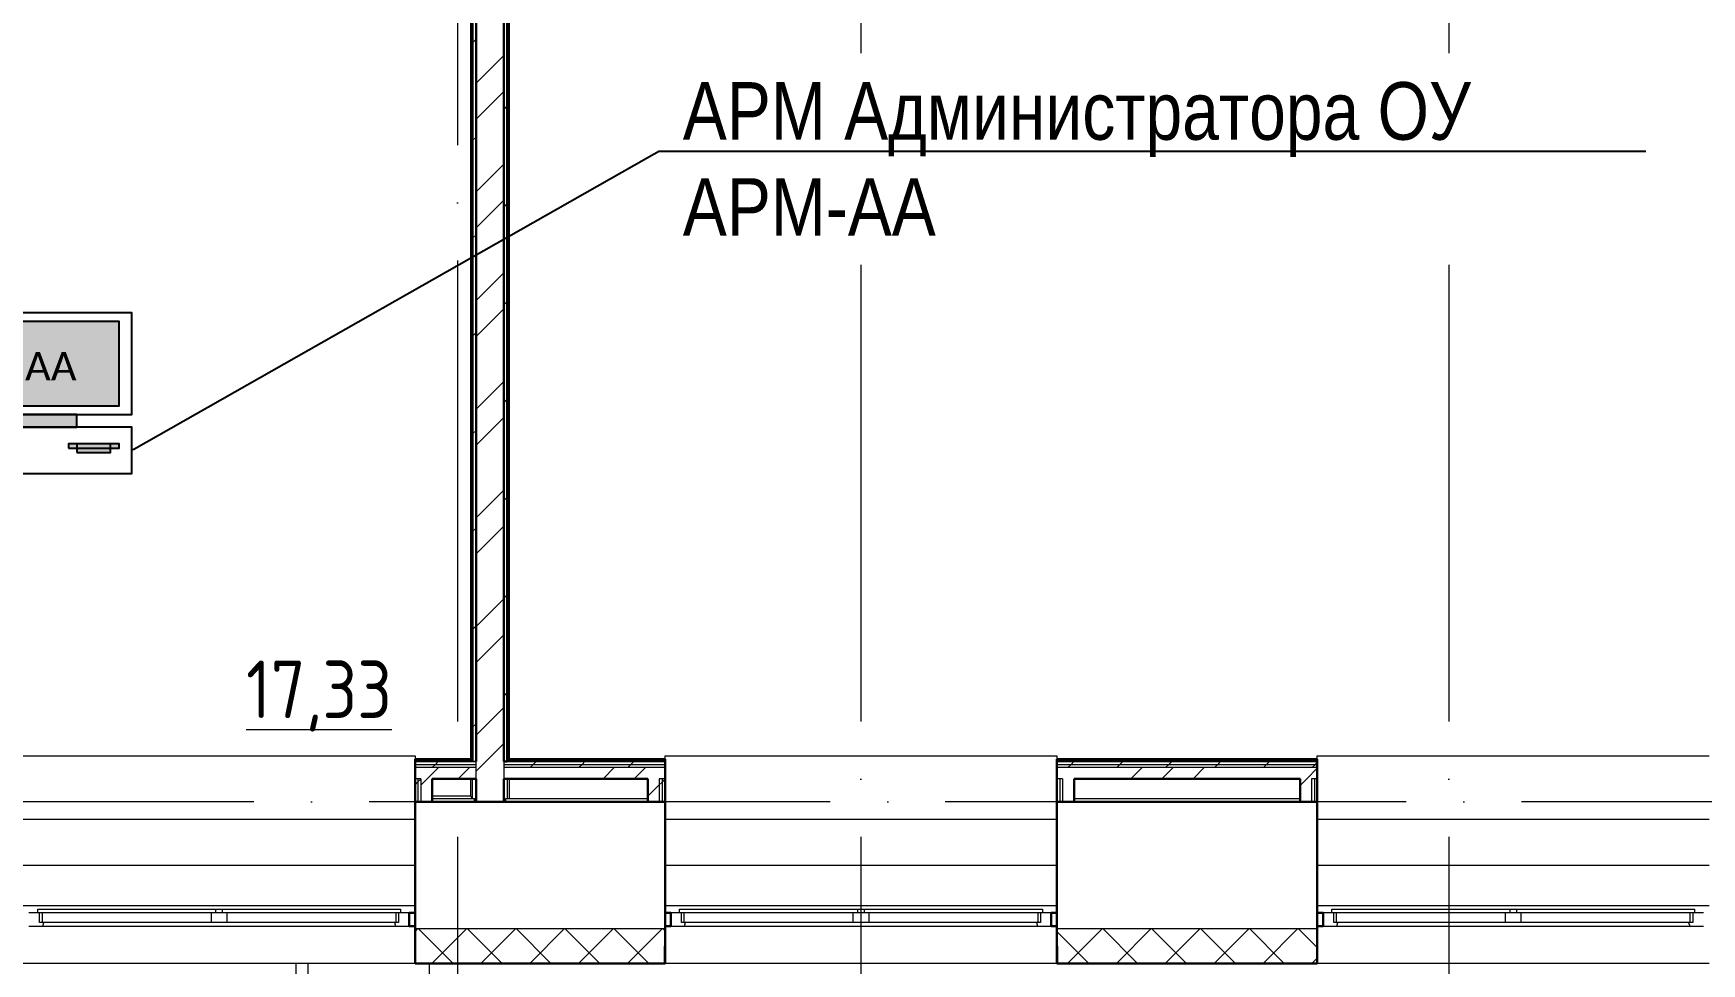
# Model space of a CAD drawing. Header units: millimetres. Extents: x -695119 to 412940, y -249585 to 622758.
# Drawn here: x 291100 to 298338, y 59610 to 63646 of the extents above; entities that cross this region are included whole.
import ezdxf
from ezdxf import colors
from ezdxf.entities.mleader import LeaderData, LeaderLine
from ezdxf.math import Vec2, Vec3

# ---------------------------------------------------------------- set-up
doc = ezdxf.new("R2010")
doc.units = ezdxf.units.MM
doc.linetypes.add('ADSK_Линия сетки', pattern=[25, 20, -2.5, 0, -2.5])
for name, color, linetype, lineweight in [('_ Окна', 252, 'Continuous', 30), ('PDF _Геометрия', 8, 'Continuous', 9), ('Марки помещений', 8, 'Continuous', 20), ('Ограждение', 8, 'Continuous', 9), ('Окна', 252, 'Continuous', 9), ('Оси', 252, 'Continuous', 9), ('Стены внутренние', 252, 'Continuous', 18), ('Стены наружные', 252, 'Continuous', 18), ('Стены штриховка', 7, 'Continuous', 9), ('ТХ Текст', 251, 'Continuous', 0)]:
    doc.layers.add(name, color=color, linetype=linetype, lineweight=lineweight)
doc.layers.add('_19D-Телекоммуникационные шкафы', color=7, linetype='Continuous')
doc.layers.add('PDF _Текст', color=7, linetype='Continuous')
doc.layers.add('PDF _Сплошная заливка', color=7, linetype='Continuous', true_color=0xffffff)
doc.styles.add('GOST Common_2', font='', dxfattribs={"width": 0.9, "height": 250})
doc.styles.add('Mipgost_5', font='', dxfattribs={"height": 250})
doc.styles.add('PDF Calibri', font='calibri.ttf')
doc.styles.get('GOST Common_2').set_extended_font_data('GOST type B')
doc.styles.get('Mipgost_5').set_extended_font_data('Mipgost')

# ---------------------------------------------------------------- blocks, each defined once
blk = doc.blocks.new('АА')
at = {"layer": 'PDF _Сплошная заливка', "true_color": 0xffffff, "transparency": 33554559}
blk.add_hatch(color=7, dxfattribs=at).paths.add_polyline_path([(218996.3, 88656.2), (219638.4, 88656.2), (219638.4, 89023), (218996.3, 89023)])
at = {"layer": 'PDF _Сплошная заливка', "transparency": 33554559}
for points in [[(219179.8, 88564.5), (219454.9, 88564.5), (219454.9, 88619.5), (219179.8, 88619.5)], [(219418.3, 88472.8), (219638.4, 88472.8), (219638.4, 88491.2), (219418.3, 88491.2)], [(219454.9, 88454.5), (219601.7, 88454.5), (219601.7, 88491.2), (219454.9, 88491.2)]]:
    blk.add_hatch(color=5, dxfattribs=at).paths.add_polyline_path(points)
at = {"layer": 'PDF _Геометрия', "color": 5, "lineweight": 25}
for points in [[(218959.7, 88619.5), (219693.4, 88619.5), (219693.4, 89059.6), (218959.7, 89059.6)], [(218996.3, 88656.2), (219638.4, 88656.2), (219638.4, 89023), (218996.3, 89023)], [(219179.8, 88564.5), (219454.9, 88564.5), (219454.9, 88619.5), (219179.8, 88619.5)], [(218959.7, 88362.8), (219693.4, 88362.8), (219693.4, 88564.5), (218959.7, 88564.5)], [(219418.3, 88472.8), (219638.4, 88472.8), (219638.4, 88491.2), (219418.3, 88491.2)], [(219454.9, 88454.5), (219601.7, 88454.5), (219601.7, 88491.2), (219454.9, 88491.2)]]:
    blk.add_lwpolyline(points, close=True, dxfattribs=at)
at = {"layer": 'PDF _Текст', "color": 251, "insert": (219230.2, 88766.6), "char_height": 124.16, "attachment_point": 7, "style": 'PDF Calibri'}
blk.add_mtext('АА', dxfattribs=at)
blk = doc.blocks.new('план Новый корпус (не печатать) 2$0$_Dot')
at = {"color": 251, "linetype": 'ByBlock', "lineweight": -2}
blk.add_line((-0.5, 0), (-1, 0), dxfattribs=at)
at = {"color": 251, "linetype": 'ByBlock', "const_width": 0.5}
blk.add_lwpolyline([(-0.25, 0, 1), (0.25, 0, 1)], format="xyb", close=True, dxfattribs=at)
blk = doc.blocks.new('план 2 этажа')
at = {"layer": '_ Окна', "color": 251, "lineweight": 18, "true_color": 0x636466}
for p, q in [((291118.8, 59829.6), (291080.8, 59829.6)), ((291126.8, 59788.6), (291126.8, 59829.6)), ((292684.8, 59829.6), (292684.8, 59788.6)), ((292730.8, 59829.6), (292692.8, 59829.6)), ((292730.8, 59771.6), (292730.8, 59829.6)), ((293903.8, 59829.6), (293865.8, 59829.6)), ((293865.8, 59829.6), (293865.8, 59771.6)), ((293911.8, 59788.6), (293911.8, 59829.6)), ((295469.8, 59829.6), (295469.8, 59788.6)), ((295515.8, 59829.6), (295477.8, 59829.6)), ((295515.8, 59771.6), (295515.8, 59829.6)), ((296733.8, 59829.6), (296695.8, 59829.6)), ((296695.8, 59829.6), (296695.8, 59771.6)), ((296741.8, 59788.6), (296741.8, 59829.6)), ((298299.8, 59829.6), (298299.8, 59788.6)), ((298345.8, 59829.6), (298307.8, 59829.6)), ((291080.8, 59771.6), (291140.3, 59771.6)), ((291138.8, 59788.6), (291126.8, 59788.6)), ((291140.3, 59771.6), (291144.8, 59788.6)), ((292666.8, 59788.6), (292671.4, 59771.6)), ((292671.4, 59771.6), (292730.8, 59771.6)), ((292684.8, 59788.6), (292672.8, 59788.6)), ((293865.8, 59771.6), (293925.3, 59771.6)), ((293923.8, 59788.6), (293911.8, 59788.6)), ((293925.3, 59771.6), (293929.8, 59788.6)), ((295451.8, 59788.6), (295456.4, 59771.6)), ((295456.4, 59771.6), (295515.8, 59771.6)), ((295469.8, 59788.6), (295457.8, 59788.6)), ((296695.8, 59771.6), (296755.3, 59771.6)), ((296753.8, 59788.6), (296741.8, 59788.6)), ((296755.3, 59771.6), (296759.8, 59788.6)), ((298281.8, 59788.6), (298286.4, 59771.6)), ((298286.4, 59771.6), (298345.8, 59771.6)), ((298299.8, 59788.6), (298287.8, 59788.6))]:
    blk.add_line(p, q, dxfattribs=at)
at = {"layer": '_ Окна', "color": 251, "true_color": 0x636466}
for p, q in [((292755.8, 59829.6), (292730.8, 59829.6)), ((292730.8, 59829.6), (292730.8, 59771.6)), ((293865.8, 59829.6), (293840.8, 59829.6)), ((293865.8, 59771.6), (293865.8, 59829.6)), ((295540.8, 59829.6), (295515.8, 59829.6)), ((295515.8, 59829.6), (295515.8, 59771.6)), ((296695.8, 59829.6), (296670.8, 59829.6)), ((296695.8, 59771.6), (296695.8, 59829.6)), ((292730.8, 59771.6), (292755.8, 59771.6)), ((293840.8, 59771.6), (293865.8, 59771.6)), ((295515.8, 59771.6), (295540.8, 59771.6)), ((296670.8, 59771.6), (296695.8, 59771.6))]:
    blk.add_line(p, q, dxfattribs=at)
at = {"layer": 'Ограждение', "color": 251, "true_color": 0x636466}
for p, q in [((292995.8, 66286.6), (292995.8, 60496.6)), ((293165.8, 60496.6), (293165.8, 66286.6)), ((291055.8, 60511.6), (292755.8, 60511.6)), ((292755.8, 60511.6), (292755.8, 60496.6)), ((293840.8, 60496.6), (293840.8, 60511.6)), ((293840.8, 60511.6), (295540.8, 60511.6)), ((295540.8, 60511.6), (295540.8, 60496.6)), ((296670.8, 60496.6), (296670.8, 60511.6)), ((296670.8, 60511.6), (298370.8, 60511.6)), ((292995.8, 60411.6), (292995.8, 60336.6)), ((293005.8, 60326.6), (293005.8, 60411.6)), ((293155.8, 60411.6), (293155.8, 60326.5)), ((293165.8, 60326.6), (293165.8, 60411.6)), ((292995.8, 60336.6), (292830.8, 60336.6)), ((292995.8, 60336.6), (293005.8, 60326.6)), ((291055.8, 60236.6), (292755.8, 60236.6)), ((293840.8, 60236.6), (295540.8, 60236.6)), ((296670.8, 60236.6), (298370.8, 60236.6)), ((291055.8, 60036.6), (292755.8, 60036.6)), ((293840.8, 60036.6), (295540.8, 60036.6)), ((296670.8, 60036.6), (298370.8, 60036.6)), ((291055.8, 59861.6), (292755.8, 59861.6)), ((293840.8, 59861.6), (295540.8, 59861.6)), ((296670.8, 59861.6), (298370.8, 59861.6))]:
    blk.add_line(p, q, dxfattribs=at)
at = {"layer": 'Окна', "color": 251, "true_color": 0x636466}
for p, q in [((291118.8, 59846.6), (291890.8, 59846.6)), ((291118.8, 59829.6), (291118.8, 59846.6)), ((291890.8, 59829.6), (291118.8, 59829.6)), ((291138.8, 59788.6), (291138.8, 59829.6)), ((291870.8, 59829.6), (291870.8, 59788.6)), ((291890.8, 59846.6), (291920.8, 59846.6)), ((291890.8, 59846.6), (291890.8, 59829.6)), ((291920.8, 59829.6), (291890.8, 59829.6)), ((291920.8, 59846.6), (292692.8, 59846.6)), ((291920.8, 59829.6), (291920.8, 59846.6)), ((292692.8, 59829.6), (291920.8, 59829.6)), ((291940.8, 59788.6), (291940.8, 59829.6)), ((292672.8, 59829.6), (292672.8, 59788.6)), ((292692.8, 59846.6), (292692.8, 59829.6)), ((293903.8, 59846.6), (294675.8, 59846.6)), ((293903.8, 59829.6), (293903.8, 59846.6)), ((294675.8, 59829.6), (293903.8, 59829.6)), ((293923.8, 59788.6), (293923.8, 59829.6)), ((294655.8, 59829.6), (294655.8, 59788.6)), ((294675.8, 59846.6), (294705.8, 59846.6)), ((294675.8, 59846.6), (294675.8, 59829.6)), ((294705.8, 59829.6), (294675.8, 59829.6)), ((294705.8, 59846.6), (295477.8, 59846.6)), ((294705.8, 59829.6), (294705.8, 59846.6)), ((295477.8, 59829.6), (294705.8, 59829.6)), ((294725.8, 59788.6), (294725.8, 59829.6)), ((295457.8, 59829.6), (295457.8, 59788.6)), ((295477.8, 59846.6), (295477.8, 59829.6)), ((296733.8, 59846.6), (297505.8, 59846.6)), ((296733.8, 59829.6), (296733.8, 59846.6)), ((297505.8, 59829.6), (296733.8, 59829.6)), ((296753.8, 59788.6), (296753.8, 59829.6)), ((297485.8, 59829.6), (297485.8, 59788.6)), ((297505.8, 59846.6), (297535.8, 59846.6)), ((297505.8, 59846.6), (297505.8, 59829.6)), ((297535.8, 59829.6), (297505.8, 59829.6)), ((297535.8, 59846.6), (298307.8, 59846.6)), ((297535.8, 59829.6), (297535.8, 59846.6)), ((298307.8, 59829.6), (297535.8, 59829.6)), ((297555.8, 59788.6), (297555.8, 59829.6)), ((298287.8, 59829.6), (298287.8, 59788.6)), ((298307.8, 59846.6), (298307.8, 59829.6)), ((291870.8, 59788.6), (291138.8, 59788.6)), ((291140.3, 59771.6), (292671.4, 59771.6)), ((291940.8, 59788.6), (291870.8, 59788.6)), ((292672.8, 59788.6), (291940.8, 59788.6)), ((294655.8, 59788.6), (293923.8, 59788.6)), ((293925.3, 59771.6), (295456.4, 59771.6)), ((294725.8, 59788.6), (294655.8, 59788.6)), ((295457.8, 59788.6), (294725.8, 59788.6)), ((297485.8, 59788.6), (296753.8, 59788.6)), ((296755.3, 59771.6), (298286.4, 59771.6)), ((297555.8, 59788.6), (297485.8, 59788.6)), ((298287.8, 59788.6), (297555.8, 59788.6))]:
    blk.add_line(p, q, dxfattribs=at)
at = {"layer": 'Оси', "color": 251, "linetype": 'ADSK_Линия сетки', "ltscale": 100, "true_color": 0x636466}
for p, q in [((292940.8, 112662.3), (292940.8, 46685.5)), ((294690.8, 112662.3), (294690.8, 46685.5)), ((297240.8, 112662.3), (297240.8, 46685.5)), ((332058.1, 60311.6), (255118.5, 60311.6))]:
    blk.add_line(p, q, dxfattribs=at)
at = {"layer": 'Стены внутренние', "color": 251, "lineweight": 30, "true_color": 0x636466}
for p, q in [((292755.8, 60311.6), (292755.8, 59609.6)), ((293020.8, 60311.6), (292830.8, 60311.6)), ((293765.8, 60311.6), (293140.8, 60311.6)), ((293840.8, 59609.6), (293840.8, 60311.6)), ((295540.8, 60311.6), (295540.8, 59609.6)), ((296595.8, 60311.6), (295615.8, 60311.6)), ((296670.8, 59609.6), (296670.8, 60311.6)), ((292755.8, 59609.6), (293840.8, 59609.6)), ((295540.8, 59609.6), (296670.8, 59609.6))]:
    blk.add_line(p, q, dxfattribs=at)
at = {"layer": 'Стены внутренние', "color": 251, "true_color": 0x636466}
for p, q in [((292755.8, 59761.6), (293840.8, 59761.6)), ((295540.8, 59761.6), (296670.8, 59761.6)), ((292755.8, 59609.6), (291055.8, 59609.6)), ((292240.8, 52731.1), (292240.8, 59609.6)), ((292290.8, 59609.6), (292290.8, 52731.1)), ((292817.8, 59609.6), (292817.8, 52731.1)), ((295540.8, 59609.6), (293840.8, 59609.6)), ((298370.8, 59609.6), (296670.8, 59609.6))]:
    blk.add_line(p, q, dxfattribs=at)
at = {"layer": 'Стены внутренние', "color": 251, "linetype": 'Continuous', "lineweight": 9, "true_color": 0x636466}
for p, q in [((292755.8, 59749.2), (292768.3, 59761.6)), ((292919.9, 59611.6), (292769.9, 59761.6)), ((292830.4, 59611.6), (292980.4, 59761.6)), ((293132, 59611.6), (292982, 59761.6)), ((293042.5, 59611.6), (293192.5, 59761.6)), ((293344.1, 59611.6), (293194.1, 59761.6)), ((293254.7, 59611.6), (293404.7, 59761.6)), ((293556.3, 59611.6), (293406.3, 59761.6)), ((293466.8, 59611.6), (293616.8, 59761.6)), ((293768.4, 59611.6), (293618.4, 59761.6)), ((293678.9, 59611.6), (293828.9, 59761.6)), ((293840.8, 59751.3), (293830.5, 59761.6)), ((295566.8, 59722.4), (295540.8, 59748.4)), ((295677.6, 59611.6), (295566.8, 59722.4)), ((295588.1, 59611.6), (295738.1, 59761.6)), ((295889.7, 59611.6), (295739.7, 59761.6)), ((295800.3, 59611.6), (295950.3, 59761.6)), ((296101.8, 59611.6), (295951.8, 59761.6)), ((296012.4, 59611.6), (296162.4, 59761.6)), ((296314, 59611.6), (296164, 59761.6)), ((296224.5, 59611.6), (296374.5, 59761.6)), ((296526.1, 59611.6), (296376.1, 59761.6)), ((296436.7, 59611.6), (296586.7, 59761.6)), ((296668.8, 59681.1), (296588.2, 59761.6)), ((293017.2, 59609.6), (293016.1, 59611.6)), ((295832.8, 59609.6), (295831.7, 59611.6)), ((296046.8, 59611.6), (296045.6, 59609.6)), ((296648.8, 59611.6), (296668.8, 59631.7))]:
    blk.add_line(p, q, dxfattribs=at)
at = {"layer": 'Стены наружные', "color": 251, "lineweight": 30, "true_color": 0x636466}
for p, q in [((293140.8, 66431.6), (293140.8, 60486.6)), ((293020.8, 60486.6), (293020.8, 66311.6)), ((293000.8, 66291.6), (293000.8, 60496.6)), ((293005.8, 66296.6), (293005.8, 60491.6)), ((293155.8, 60491.6), (293155.8, 66296.6)), ((293160.8, 60496.6), (293160.8, 66291.6)), ((292755.8, 60496.6), (292755.8, 60311.6)), ((293000.8, 60496.6), (292755.8, 60496.6)), ((293005.8, 60491.6), (293000.8, 60491.6)), ((293140.8, 60486.6), (293155.8, 60486.6)), ((293155.8, 60486.6), (293140.8, 60486.6)), ((293840.8, 60496.6), (293160.8, 60496.6)), ((293840.8, 60311.6), (293840.8, 60496.6)), ((296670.8, 60496.6), (295540.8, 60496.6)), ((295540.8, 60496.6), (295540.8, 60311.6)), ((296670.8, 60311.6), (296670.8, 60496.6)), ((292830.8, 60411.6), (293020.8, 60411.6)), ((292830.8, 60311.6), (292830.8, 60411.6)), ((293020.8, 60411.6), (293020.8, 60311.6)), ((293140.8, 60311.6), (293140.8, 60411.6)), ((293140.8, 60411.6), (293765.8, 60411.6)), ((293765.8, 60411.6), (293765.8, 60311.6)), ((295615.8, 60411.6), (296595.8, 60411.6)), ((295615.8, 60311.6), (295615.8, 60411.6)), ((296595.8, 60411.6), (296595.8, 60311.6)), ((292755.8, 60311.6), (292830.8, 60311.6)), ((293020.8, 60311.6), (293140.8, 60311.6)), ((293765.8, 60311.6), (293840.8, 60311.6)), ((295540.8, 60311.6), (295615.8, 60311.6)), ((296595.8, 60311.6), (296670.8, 60311.6))]:
    blk.add_line(p, q, dxfattribs=at)
at = {"layer": 'Стены наружные', "color": 251, "linetype": 'Continuous', "lineweight": 9, "true_color": 0x636466}
for p, q in [((293000.8, 63600.4), (293005.8, 63605.4)), ((293005.8, 63605.4), (293020.8, 63620.4)), ((293155.8, 63614), (293160.8, 63619)), ((293000.8, 63529.7), (293005.8, 63534.7)), ((293020.8, 63430), (293140.8, 63550)), ((293155.8, 63543.3), (293160.8, 63548.3)), ((293000.8, 63459), (293005.8, 63464)), ((293155.8, 63472.6), (293160.8, 63477.6)), ((293000.8, 63388.3), (293005.8, 63393.3)), ((293020.8, 63272.9), (293140.8, 63392.9)), ((293155.8, 63401.9), (293160.8, 63406.9)), ((293000.8, 63317.6), (293005.8, 63322.6)), ((293140.8, 63316.1), (293155.8, 63331.1)), ((293155.8, 63331.1), (293160.8, 63336.1)), ((293155.8, 63260.4), (293160.8, 63265.4)), ((293000.8, 63246.9), (293005.8, 63251.9)), ((293005.8, 63181.1), (293020.8, 63196.1)), ((293155.8, 63189.7), (293160.8, 63194.7)), ((293000.8, 63176.1), (293005.8, 63181.1)), ((293155.8, 63119), (293160.8, 63124)), ((293000.8, 63105.4), (293005.8, 63110.4)), ((293020.8, 62958.6), (293140.8, 63078.6)), ((293155.8, 63048.3), (293160.8, 63053.3)), ((293000.8, 63034.7), (293005.8, 63039.7)), ((293155.8, 62977.6), (293160.8, 62982.6)), ((293000.8, 62964), (293005.8, 62969)), ((293020.8, 62801.4), (293140.8, 62921.4)), ((293140.8, 62891.9), (293155.8, 62906.9)), ((293155.8, 62906.9), (293160.8, 62911.9)), ((293000.8, 62893.3), (293005.8, 62898.3)), ((293155.8, 62836.2), (293160.8, 62841.2)), ((293000.8, 62822.6), (293005.8, 62827.6)), ((293005.8, 62756.9), (293020.8, 62771.9)), ((293155.8, 62765.5), (293160.8, 62770.5)), ((293000.8, 62751.9), (293005.8, 62756.9)), ((293000.8, 62681.2), (293005.8, 62686.2)), ((293155.8, 62694.8), (293160.8, 62699.8)), ((293000.8, 62610.5), (293005.8, 62615.5)), ((293155.8, 62624), (293160.8, 62629)), ((293000.8, 62539.8), (293005.8, 62544.8)), ((293020.8, 62487.1), (293140.8, 62607.1)), ((293155.8, 62553.3), (293160.8, 62558.3)), ((293000.8, 62469), (293005.8, 62474)), ((293140.8, 62467.6), (293155.8, 62482.6)), ((293155.8, 62482.6), (293160.8, 62487.6)), ((293000.8, 62398.3), (293005.8, 62403.3)), ((293020.8, 62329.9), (293140.8, 62449.9)), ((293155.8, 62411.9), (293160.8, 62416.9)), ((293000.8, 62327.6), (293005.8, 62332.6)), ((293005.8, 62332.6), (293020.8, 62347.6)), ((293155.8, 62341.2), (293160.8, 62346.2)), ((293000.8, 62256.9), (293005.8, 62261.9)), ((293155.8, 62270.5), (293160.8, 62275.5)), ((293000.8, 62186.2), (293005.8, 62191.2)), ((293155.8, 62199.8), (293160.8, 62204.8)), ((293000.8, 62115.5), (293005.8, 62120.5)), ((293020.8, 62015.6), (293140.8, 62135.6)), ((293155.8, 62129.1), (293160.8, 62134.1)), ((293000.8, 62044.8), (293005.8, 62049.8)), ((293140.8, 62043.4), (293155.8, 62058.4)), ((293155.8, 62058.4), (293160.8, 62063.4)), ((293000.8, 61974.1), (293005.8, 61979.1)), ((293020.8, 61858.5), (293140.8, 61978.5)), ((293155.8, 61987.6), (293160.8, 61992.6)), ((293000.8, 61903.4), (293005.8, 61908.4)), ((293005.8, 61908.4), (293020.8, 61923.4)), ((293155.8, 61916.9), (293160.8, 61921.9)), ((293000.8, 61832.6), (293005.8, 61837.6)), ((293155.8, 61846.2), (293160.8, 61851.2)), ((293000.8, 61761.9), (293005.8, 61766.9)), ((293155.8, 61775.5), (293160.8, 61780.5)), ((293000.8, 61691.2), (293005.8, 61696.2)), ((293155.8, 61704.8), (293160.8, 61709.8)), ((293000.8, 61620.5), (293005.8, 61625.5)), ((293020.8, 61544.2), (293140.8, 61664.2)), ((293140.8, 61619.1), (293155.8, 61634.1)), ((293155.8, 61634.1), (293160.8, 61639.1)), ((293000.8, 61549.8), (293005.8, 61554.8)), ((293155.8, 61563.4), (293160.8, 61568.4)), ((293000.8, 61479.1), (293005.8, 61484.1)), ((293005.8, 61484.1), (293020.8, 61499.1)), ((293020.8, 61387), (293140.8, 61507)), ((293155.8, 61492.7), (293160.8, 61497.7)), ((293000.8, 61408.4), (293005.8, 61413.4)), ((293155.8, 61422), (293160.8, 61427)), ((293000.8, 61337.7), (293005.8, 61342.7)), ((293155.8, 61351.2), (293160.8, 61356.2)), ((293000.8, 61267), (293005.8, 61272)), ((293155.8, 61280.5), (293160.8, 61285.5)), ((293000.8, 61196.2), (293005.8, 61201.2)), ((293020.8, 61072.7), (293140.8, 61192.7)), ((293140.8, 61194.8), (293155.8, 61209.8)), ((293155.8, 61209.8), (293160.8, 61214.8)), ((293000.8, 61125.5), (293005.8, 61130.5)), ((293155.8, 61139.1), (293160.8, 61144.1)), ((293000.8, 61054.8), (293005.8, 61059.8)), ((293005.8, 61059.8), (293020.8, 61074.8)), ((293020.8, 60915.6), (293140.8, 61035.6)), ((293155.8, 61068.4), (293160.8, 61073.4)), ((293000.8, 60984.1), (293005.8, 60989.1)), ((293155.8, 60997.7), (293160.8, 61002.7)), ((293000.8, 60913.4), (293005.8, 60918.4)), ((293155.8, 60927), (293160.8, 60932)), ((293000.8, 60842.7), (293005.8, 60847.7)), ((293155.8, 60856.3), (293160.8, 60861.3)), ((293000.8, 60772), (293005.8, 60777)), ((293140.8, 60770.6), (293155.8, 60785.6)), ((293155.8, 60785.6), (293160.8, 60790.6)), ((293000.8, 60701.3), (293005.8, 60706.3)), ((293020.8, 60601.2), (293140.8, 60721.2)), ((293155.8, 60714.9), (293160.8, 60719.9)), ((293000.8, 60630.6), (293005.8, 60635.6)), ((293005.8, 60635.6), (293020.8, 60650.6)), ((293155.8, 60644.1), (293160.8, 60649.1)), ((293000.8, 60559.9), (293005.8, 60564.9)), ((293020.8, 60444.1), (293140.8, 60564.1)), ((293155.8, 60573.4), (293160.8, 60578.4)), ((292791.2, 60491.6), (292796.2, 60496.6)), ((292808.5, 60411.6), (292858.5, 60461.6)), ((292831.9, 60461.6), (292844.4, 60474.1)), ((292844.4, 60474.1), (292856.9, 60486.6)), ((292856.9, 60486.6), (292861.9, 60491.6)), ((292861.9, 60491.6), (292866.9, 60496.6)), ((292932.6, 60491.6), (292937.6, 60496.6)), ((292943.5, 60411.6), (292993.5, 60461.6)), ((293003.3, 60491.6), (293005.8, 60494.1)), ((293155.8, 60502.7), (293160.8, 60507.7)), ((293215.4, 60491.6), (293220.4, 60496.6)), ((293256.2, 60461.6), (293268.7, 60474.1)), ((293268.7, 60474.1), (293281.2, 60486.6)), ((293281.2, 60486.6), (293286.2, 60491.6)), ((293286.2, 60491.6), (293291.2, 60496.6)), ((293356.9, 60491.6), (293361.9, 60496.6)), ((293427.6, 60491.6), (293432.6, 60496.6)), ((293468.3, 60461.6), (293480.8, 60474.1)), ((293480.8, 60474.1), (293493.3, 60486.6)), ((293498.3, 60491.6), (293503.3, 60496.6)), ((293569, 60491.6), (293574, 60496.6)), ((293571.8, 60411.6), (293621.8, 60461.6)), ((293639.7, 60491.6), (293644.7, 60496.6)), ((293680.4, 60461.6), (293692.9, 60474.1)), ((293692.9, 60474.1), (293705.4, 60486.6)), ((293705.4, 60486.6), (293710.4, 60491.6)), ((293706.8, 60411.6), (293756.8, 60461.6)), ((293710.4, 60491.6), (293715.4, 60496.6)), ((293781.1, 60491.6), (293786.1, 60496.6)), ((295548.9, 60491.6), (295553.9, 60496.6)), ((295589.6, 60461.6), (295602.1, 60474.1)), ((295602.1, 60474.1), (295614.6, 60486.6)), ((295619.6, 60491.6), (295624.6, 60496.6)), ((295690.3, 60491.6), (295695.3, 60496.6)), ((295761, 60491.6), (295766, 60496.6)), ((295801.7, 60461.6), (295814.2, 60474.1)), ((295814.2, 60474.1), (295826.7, 60486.6)), ((295826.7, 60486.6), (295831.7, 60491.6)), ((295831.7, 60491.6), (295836.7, 60496.6)), ((295861.8, 60411.6), (295911.8, 60461.6)), ((295902.4, 60491.6), (295907.4, 60496.6)), ((295973.2, 60491.6), (295978.2, 60496.6)), ((295996.7, 60411.6), (296046.7, 60461.6)), ((296013.9, 60461.6), (296026.4, 60474.1)), ((296026.4, 60474.1), (296038.9, 60486.6)), ((296043.9, 60491.6), (296048.9, 60496.6)), ((296114.6, 60491.6), (296119.6, 60496.6)), ((296131.7, 60411.6), (296181.7, 60461.6)), ((296185.3, 60491.6), (296190.3, 60496.6)), ((296226, 60461.6), (296238.5, 60474.1)), ((296238.5, 60474.1), (296251, 60486.6)), ((296251, 60486.6), (296256, 60491.6)), ((296256, 60491.6), (296261, 60496.6)), ((296326.7, 60491.6), (296331.7, 60496.6)), ((296397.4, 60491.6), (296402.4, 60496.6)), ((296438.1, 60461.6), (296450.6, 60474.1)), ((296450.6, 60474.1), (296463.1, 60486.6)), ((296468.1, 60491.6), (296473.1, 60496.6)), ((296538.8, 60491.6), (296543.8, 60496.6)), ((296609.6, 60491.6), (296614.6, 60496.6)), ((296625.1, 60411.6), (296670.8, 60457.3)), ((296650.3, 60461.6), (296662.8, 60474.1)), ((296662.8, 60474.1), (296670.8, 60482.2)), ((292755.8, 60385.6), (292768.3, 60398.1)), ((292768.3, 60398.1), (292780.8, 60410.6)), ((292780.8, 60383.9), (292808.5, 60411.6)), ((293765.8, 60335.7), (293815.8, 60385.7)), ((293815.8, 60384.9), (293828.3, 60397.4)), ((293828.3, 60397.4), (293840.8, 60409.9)), ((296595.8, 60382.3), (296625.1, 60411.6))]:
    blk.add_line(p, q, dxfattribs=at)
at = {"layer": 'Стены наружные', "color": 251, "true_color": 0x636466}
for p, q in [((292830.8, 60326.6), (293013.3, 60326.6)), ((293013.3, 60311.6), (293013.3, 60326.6)), ((293148.3, 60326.6), (293765.8, 60326.6)), ((293148.3, 60326.6), (293148.3, 60311.6)), ((295615.8, 60326.6), (296595.8, 60326.6))]:
    blk.add_line(p, q, dxfattribs=at)
at = {"layer": 'Стены штриховка', "color": 251, "true_color": 0x636466}
for p, q in [((293000.8, 60491.6), (292755.8, 60491.6)), ((292755.8, 60486.6), (293020.8, 60486.6)), ((293020.8, 60486.6), (292755.8, 60486.6)), ((292755.8, 60474.1), (293020.8, 60474.1)), ((292755.8, 60461.6), (293020.8, 60461.6)), ((293020.8, 60411.6), (293020.8, 60486.6)), ((293140.8, 60486.6), (293140.8, 60411.6)), ((293140.8, 60474.1), (293840.8, 60474.1)), ((293140.8, 60461.6), (293840.8, 60461.6)), ((293840.8, 60491.6), (293155.8, 60491.6)), ((293155.8, 60486.6), (293840.8, 60486.6)), ((293840.8, 60486.6), (293155.8, 60486.6)), ((296670.8, 60491.6), (295540.8, 60491.6)), ((295540.8, 60486.6), (296670.8, 60486.6)), ((296670.8, 60486.6), (295540.8, 60486.6)), ((295540.8, 60474.1), (296670.8, 60474.1)), ((295540.8, 60461.6), (296670.8, 60461.6)), ((292780.8, 60411.6), (292755.8, 60411.6)), ((292768.3, 60411.6), (292768.3, 60311.6)), ((292780.8, 60411.6), (292780.8, 60311.6)), ((293840.8, 60411.6), (293815.8, 60411.6)), ((293815.8, 60411.6), (293815.8, 60311.6)), ((293828.3, 60411.6), (293828.3, 60311.6)), ((295565.8, 60411.6), (295540.8, 60411.6)), ((295553.3, 60411.6), (295553.3, 60311.6)), ((295565.8, 60411.6), (295565.8, 60311.6)), ((296670.8, 60411.6), (296645.8, 60411.6)), ((296645.8, 60411.6), (296645.8, 60311.6)), ((296658.3, 60411.6), (296658.3, 60311.6)), ((292757.8, 59685.6), (292755.8, 59685.6)), ((292757.8, 59685.6), (292757.8, 59611.6)), ((293840.8, 59685.6), (293838.8, 59685.6)), ((293838.8, 59611.6), (293838.8, 59685.6)), ((295542.8, 59685.6), (295540.8, 59685.6)), ((295542.8, 59685.6), (295542.8, 59611.6)), ((296670.8, 59685.6), (296668.8, 59685.6)), ((296668.8, 59611.6), (296668.8, 59685.6)), ((292757.8, 59611.6), (293838.8, 59611.6)), ((295542.8, 59611.6), (296668.8, 59611.6))]:
    blk.add_line(p, q, dxfattribs=at)
at = {"layer": 'Марки помещений', "color": 251, "true_color": 0x636466, "style": 'GOST Common_2', "width": 0.9}
blk.add_text('%%U17,33', height=250, dxfattribs=at).set_placement((292022.9, 60674.8))

msp = doc.modelspace()

# ---------------------------------------------------------------- block references
msp.add_blockref('план 2 этажа', (0, 0))
at = {"layer": '_19D-Телекоммуникационные шкафы'}
msp.add_blockref('АА', (71833.259, -26626.87), dxfattribs=at)

# ---------------------------------------------------------------- next in the draw order: leaders
at = {"layer": 'ТХ Текст', "color": 251, "ltscale": 100}
ml = msp.add_multileader_mtext('Standard', dxfattribs=at)
ml.set_content('\\A1;{\\fArial Narrow|b0|i0|c204|p34;АРМ Администратора ОУ\\fArial Narrow|b0|i0|c0|p34;^J\\fArial Narrow|b0|i0|c204|p34;АРМ-АА}', color=251, style='Mipgost_5')
ml.set_leader_properties(color=251)
ml.set_arrow_properties(name='план Новый корпус (не печатать) 2$0$_Dot')
ml.build(insert=Vec2(0, 0))
ml.multileader.update_dxf_attribs({"text_left_attachment_type": 6, "text_right_attachment_type": 6, "dogleg_length": 103.837, "arrow_head_size": 10})
ctx = ml.context
ctx.base_point, ctx.char_height, ctx.arrow_head_size, ctx.landing_gap_size, ctx.plane_origin = Vec3(293917.661, 63134.175), 250, 10, 0.09, Vec3(306813.997, 89285.961)
ctx.left_attachment, ctx.right_attachment = 6, 6
notes = []
notes.append((ctx, [(0, (1, 1, 0), (293813.824, 63134.175), (1, 0), 103.837, [(3, [(291526.669, 61836.787)], 0, [])])]))
ctx.mtext.insert, ctx.mtext.flow_direction = Vec3(293917.751, 63434.175), 5
ctx.mtext.has_bg_fill, ctx.mtext.bg_color, ctx.mtext.bg_scale_factor, ctx.mtext.bg_transparency, ctx.mtext.use_window_bg_color = 1, -1027028792, 1.5, 0, 1
for ctx, leaders in notes:
    for number, flags, end, landing, length, lines in leaders:
        leader = LeaderData()
        leader.index, (leader.has_last_leader_line, leader.has_dogleg_vector, leader.attachment_direction) = number, flags
        leader.last_leader_point, leader.dogleg_vector, leader.dogleg_length = Vec3(end), Vec3(landing), length
        for number, points, colour, breaks in lines:
            line = LeaderLine()
            line.index, line.vertices, line.color, line.breaks = number, Vec3.list(points), colors.encode_raw_color(colour), breaks
            leader.lines.append(line)
        ctx.leaders.append(leader)

doc.saveas('drawing.dxf')
